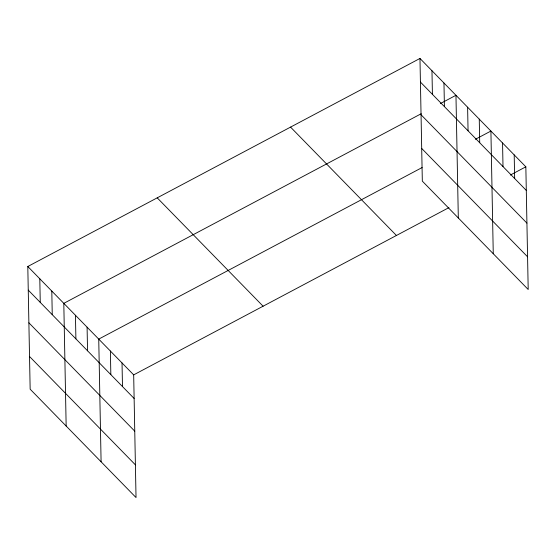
<?xml version="1.0" encoding="UTF-8"?>
<svg xmlns="http://www.w3.org/2000/svg" width="556" height="556" viewBox="0 0 556 556"><rect width="100%" height="100%" fill="white"/><g stroke="black" fill="none" stroke-linecap="round" stroke-linejoin="round"><path stroke-width="0.83" d="M27.8 266.505L133.676 374.869L136.032 497.55L30.156 389.186L27.8 266.505L419.968 58.449L525.844 166.814L528.2 289.495L422.324 181.131L419.968 58.449M421.205 113.73L63.801 303.347L66.157 426.028M440.435 103.534L455.962 95.291L458.318 217.98M422.129 167.537L98.739 339.104L101.095 461.793M475.373 139.292L490.906 131.056L493.262 253.738M133.676 374.869L448.935 207.617M510.318 175.05L525.844 166.814M420.419 82.059L526.296 190.423M421.045 114.751L526.928 223.123M421.691 148.438L527.574 256.803M290.552 127.109L396.428 235.473M157.216 197.846L263.092 306.21M28.252 290.114L134.128 398.478M28.884 322.807L134.761 431.171M29.531 356.493L135.407 464.858M514.196 154.895L514.654 178.504M502.554 142.975L503.006 166.585M479.258 119.13L479.71 142.746M467.61 107.211L468.062 130.827M443.966 83.011L444.418 106.627M431.963 70.73L432.422 94.339M122.028 362.95L122.487 386.559M110.387 351.024L110.839 374.64M87.09 327.185L87.542 350.801M75.442 315.266L75.901 338.882M51.798 291.066L52.25 314.675M39.803 278.785L40.254 302.394"/></g></svg>
